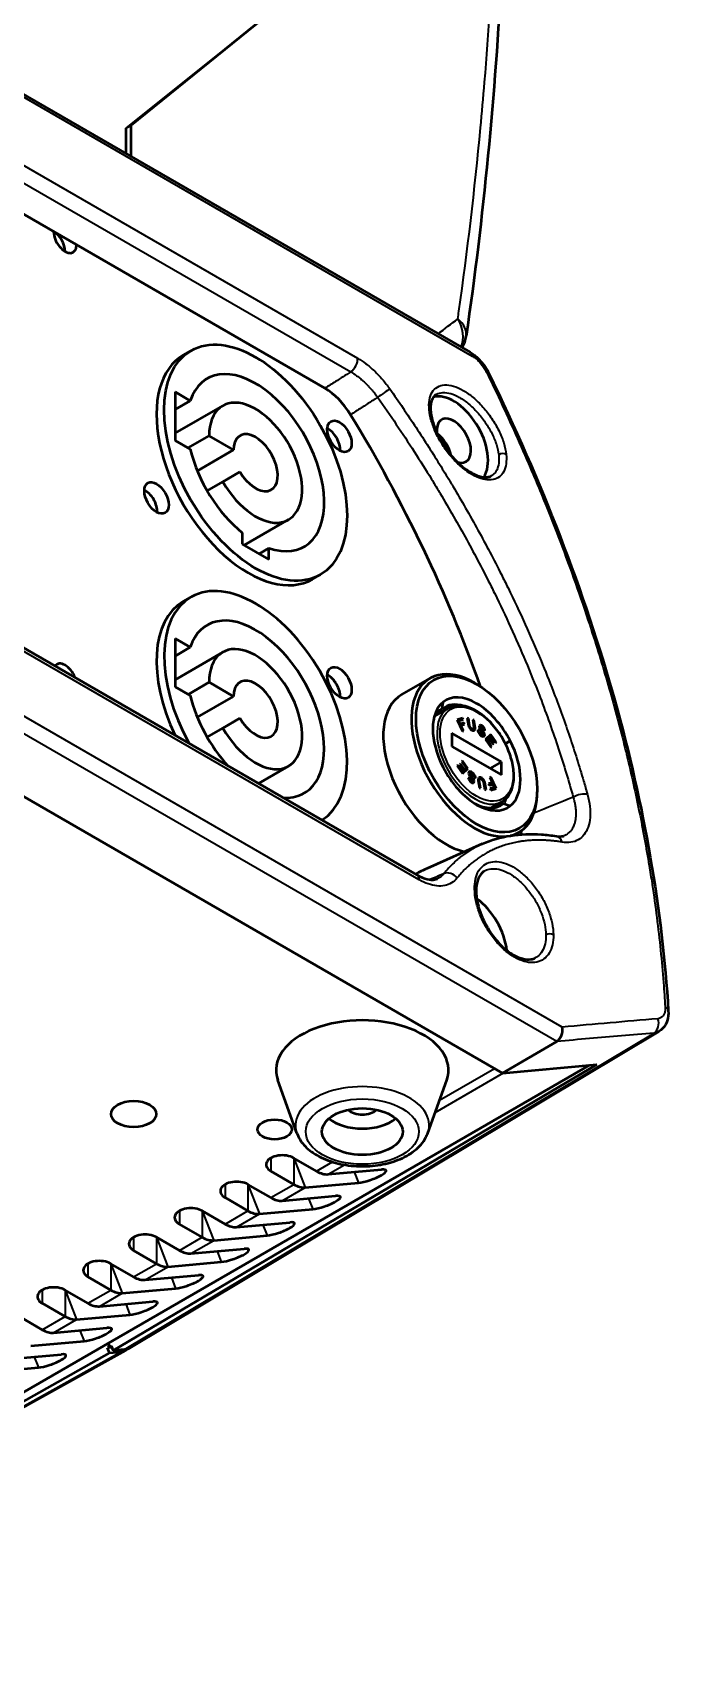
# Model space of a CAD drawing. Header units: millimetres. Extents: x 40 to 2195, y 40 to 1687.
# Drawn here: x 562.2 to 621.2, y 129.2 to 279.9 of the extents above; entities that cross this region are included whole.
import ezdxf

# ---------------------------------------------------------------- set-up
doc = ezdxf.new("R2010")
doc.units = ezdxf.units.MM
doc.header["$LTSCALE"] = 8
doc.layers.add('Visible (ISO)', color=7, linetype='Continuous', lineweight=50)
doc.layers.add('Visible Narrow (ISO)', color=7, linetype='Continuous', lineweight=35)

msp = doc.modelspace()

# ---------------------------------------------------------------- linework, layer by layer
at = {"layer": 'Visible (ISO)'}
for p, q in [((483.584, 319.132), (602.823, 250.29)), ((493.062, 302.535), (589.363, 246.936)), ((570.911, 271.061), (583.639, 281.228)), ((583.639, 281.228), (571.356, 271.318)), ((570.911, 271.061), (571.356, 271.318)), ((570.911, 268.714), (570.911, 271.061)), ((571.356, 271.318), (571.356, 268.457)), ((597.9, 201.79), (495.346, 260.999)), ((476.585, 258.046), (605.841, 183.42)), ((576.225, 250.018), (576.932, 250.427)), ((575.458, 246.595), (575.458, 242.104)), ((576.873, 245.778), (575.458, 246.595)), ((576.873, 245.778), (575.458, 244.962)), ((595.932, 246.088), (595.932, 246.088)), ((599.665, 246.355), (599.665, 246.355)), ((575.458, 242.763), (579.882, 245.317)), ((575.458, 242.104), (576.873, 241.288)), ((576.674, 241.402), (578.619, 242.525)), ((577.525, 239.281), (580.881, 241.218)), ((580.881, 241.218), (578.619, 242.525)), ((578.432, 237.436), (579.882, 238.273)), ((579.882, 238.273), (581.482, 239.197)), ((602.369, 235.912), (602.369, 235.912)), ((581.87, 232.378), (585.982, 234.752)), ((581.695, 233.541), (581.695, 232.479)), ((581.695, 232.479), (584.17, 231.05)), ((584.17, 232.112), (583.25, 231.581)), ((584.17, 231.05), (584.17, 232.112)), ((588.225, 229.234), (588.932, 229.642)), ((576.225, 227.157), (576.932, 227.565)), ((575.458, 223.733), (575.458, 219.242)), ((576.873, 222.916), (575.458, 223.733)), ((576.873, 222.916), (575.458, 222.1)), ((575.458, 219.901), (579.882, 222.455)), ((575.458, 219.242), (576.873, 218.426)), ((576.674, 218.54), (578.619, 219.663)), ((580.881, 218.356), (578.619, 219.663)), ((596.485, 218.52), (599.101, 220.031)), ((603.438, 219.499), (603.226, 219.622)), ((577.525, 216.419), (580.881, 218.356)), ((599.518, 216.519), (600.797, 217.257)), ((599.628, 216.848), (600.241, 217.201)), ((600.241, 217.201), (600.324, 217.824)), ((579.882, 215.412), (581.482, 216.335)), ((602.113, 216.347), (601.621, 216.193)), ((601.621, 216.193), (602.126, 215.145)), ((601.759, 216.143), (601.66, 216.112)), ((601.768, 216.085), (601.694, 216.043)), ((602.113, 216.347), (601.759, 216.143)), ((601.784, 216.091), (601.759, 216.143)), ((601.768, 216.085), (602.177, 216.213)), ((601.907, 215.795), (601.768, 216.085)), ((601.907, 215.795), (601.833, 215.753)), ((601.909, 215.702), (601.865, 215.688)), ((601.972, 215.661), (601.898, 215.619)), ((602.262, 215.906), (601.907, 215.795)), ((602.262, 215.906), (601.909, 215.702)), ((601.938, 215.642), (601.909, 215.702)), ((601.972, 215.661), (602.327, 215.772)), ((602.208, 215.171), (601.972, 215.661)), ((602.177, 216.213), (602.113, 216.347)), ((602.327, 215.772), (602.262, 215.906)), ((602.568, 216.331), (602.688, 215.647)), ((602.669, 216.299), (602.568, 216.331)), ((602.669, 216.299), (602.582, 216.249)), ((602.789, 215.615), (602.669, 216.299)), ((602.688, 215.647), (602.724, 215.532)), ((602.789, 215.615), (602.712, 215.571)), ((602.821, 215.522), (602.789, 215.615)), ((603.072, 216.172), (603.192, 215.488)), ((603.173, 216.14), (603.072, 216.172)), ((603.173, 216.14), (603.086, 216.09)), ((603.293, 215.456), (603.173, 216.14)), ((603.689, 215.615), (603.674, 215.544)), ((603.878, 215.665), (603.675, 215.548)), ((603.721, 215.671), (603.689, 215.615)), ((603.803, 215.686), (603.693, 215.623)), ((603.803, 215.686), (603.721, 215.671)), ((603.878, 215.665), (603.803, 215.686)), ((603.949, 215.627), (603.819, 215.552)), ((603.949, 215.627), (603.878, 215.665)), ((604.034, 215.557), (603.949, 215.627)), ((578.432, 214.574), (579.882, 215.412)), ((601.14, 214.948), (601.14, 213.723)), ((605.736, 212.294), (601.14, 214.948)), ((602.126, 215.145), (602.208, 215.171)), ((602.724, 215.532), (602.773, 215.433)), ((602.821, 215.522), (602.75, 215.48)), ((602.773, 215.433), (602.856, 215.323)), ((602.867, 215.445), (602.795, 215.404)), ((602.867, 215.445), (602.821, 215.522)), ((602.925, 215.385), (602.845, 215.339)), ((602.856, 215.323), (602.931, 215.258)), ((602.925, 215.385), (602.867, 215.445)), ((602.996, 215.342), (602.899, 215.286)), ((602.996, 215.342), (602.925, 215.385)), ((602.931, 215.258), (603.019, 215.209)), ((603.063, 215.32), (602.943, 215.251)), ((603.127, 215.321), (602.975, 215.234)), ((603.063, 215.32), (602.996, 215.342)), ((603.019, 215.209), (603.086, 215.188)), ((603.296, 215.351), (603.039, 215.203)), ((603.127, 215.321), (603.063, 215.32)), ((603.086, 215.188), (603.167, 215.183)), ((603.278, 215.273), (603.126, 215.186)), ((603.169, 215.349), (603.127, 215.321)), ((603.167, 215.183), (603.226, 215.206)), ((603.191, 215.405), (603.169, 215.349)), ((603.293, 215.456), (603.187, 215.395)), ((603.192, 215.488), (603.191, 215.405)), ((603.226, 215.206), (603.278, 215.273)), ((603.278, 215.273), (603.296, 215.351)), ((603.296, 215.351), (603.293, 215.456)), ((603.551, 215.25), (603.553, 215.166)), ((603.652, 215.166), (603.551, 215.25)), ((603.553, 215.166), (603.585, 215.035)), ((603.652, 215.166), (603.565, 215.116)), ((603.658, 215.099), (603.58, 215.054)), ((603.585, 215.035), (603.658, 214.912)), ((603.697, 215.004), (603.627, 214.964)), ((603.658, 215.099), (603.652, 215.166)), ((603.697, 215.004), (603.658, 215.099)), ((603.658, 214.912), (603.738, 214.825)), ((603.674, 215.544), (603.676, 215.459)), ((603.814, 215.552), (603.675, 215.472)), ((603.676, 215.459), (603.728, 215.333)), ((603.786, 215.513), (603.679, 215.451)), ((603.761, 214.931), (603.682, 214.885)), ((603.779, 215.478), (603.689, 215.426)), ((603.761, 214.931), (603.697, 215.004)), ((603.784, 215.411), (603.713, 215.369)), ((603.728, 215.333), (603.787, 215.241)), ((603.738, 214.825), (603.873, 214.713)), ((603.827, 215.333), (603.755, 215.292)), ((603.895, 214.819), (603.761, 214.931)), ((603.779, 215.478), (603.786, 215.513)), ((603.784, 215.411), (603.779, 215.478)), ((603.827, 215.333), (603.784, 215.411)), ((603.786, 215.513), (603.814, 215.552)), ((603.787, 215.241), (603.851, 215.168)), ((603.874, 215.274), (603.798, 215.23)), ((603.895, 214.819), (603.807, 214.768)), ((603.814, 215.552), (603.872, 215.545)), ((603.874, 215.274), (603.827, 215.333)), ((603.851, 215.168), (603.952, 215.084)), ((603.966, 214.78), (603.863, 214.721)), ((603.872, 215.545), (603.927, 215.521)), ((603.873, 214.713), (603.961, 214.66)), ((603.975, 215.19), (603.874, 215.274)), ((603.975, 215.19), (603.886, 215.139)), ((603.966, 214.78), (603.895, 214.819)), ((604.024, 214.774), (603.895, 214.699)), ((604.069, 214.799), (603.896, 214.699)), ((603.927, 215.521), (604.028, 215.437)), ((604.034, 215.557), (603.945, 215.506)), ((603.952, 215.084), (604.016, 215.01)), ((603.961, 214.66), (604.035, 214.64)), ((604.186, 214.786), (603.966, 214.659)), ((604.024, 214.774), (603.966, 214.78)), ((604.055, 215.102), (603.975, 215.19)), ((604.055, 215.102), (603.976, 215.056)), ((604.016, 215.01), (604.059, 214.933)), ((604.069, 214.799), (604.024, 214.774)), ((604.028, 215.437), (604.074, 215.377)), ((604.114, 215.469), (604.034, 215.557)), ((604.035, 214.64), (604.118, 214.655)), ((604.114, 215.469), (604.037, 215.425)), ((604.115, 215.011), (604.039, 214.967)), ((604.115, 215.011), (604.055, 215.102)), ((604.059, 214.933), (604.081, 214.852)), ((604.081, 214.852), (604.069, 214.799)), ((604.074, 215.377), (604.101, 215.314)), ((604.167, 214.884), (604.077, 214.832)), ((604.167, 214.697), (604.082, 214.648)), ((604.17, 215.36), (604.098, 215.319)), ((604.101, 215.314), (604.11, 215.265)), ((604.11, 215.265), (604.211, 215.181)), ((604.17, 215.36), (604.114, 215.469)), ((604.167, 214.884), (604.115, 215.011)), ((604.118, 214.655), (604.167, 214.697)), ((604.205, 215.248), (604.161, 215.222)), ((604.186, 214.786), (604.167, 214.884)), ((604.167, 214.697), (604.186, 214.786)), ((604.205, 215.248), (604.17, 215.36)), ((604.211, 215.181), (604.205, 215.248)), ((604.762, 214.819), (604.257, 214.353)), ((604.257, 214.353), (604.749, 213.632)), ((604.64, 214.51), (604.288, 214.307)), ((604.288, 214.308), (604.426, 214.435)), ((604.575, 214.451), (604.299, 214.291)), ((604.404, 214.292), (604.328, 214.249)), ((604.404, 214.292), (604.575, 214.451)), ((604.814, 213.692), (604.404, 214.292)), ((604.779, 214.639), (604.426, 214.435)), ((604.501, 214.479), (604.459, 214.54)), ((604.575, 214.451), (604.931, 213.93)), ((604.64, 214.51), (604.779, 214.639)), ((604.995, 213.99), (604.64, 214.51)), ((605.254, 214.098), (604.762, 214.819)), ((604.779, 214.639), (605.189, 214.039)), ((605.254, 214.098), (605.178, 214.055)), ((605.189, 214.039), (605.254, 214.098)), ((606.093, 214), (606.553, 214.228)), ((606.108, 213.971), (606.553, 214.228)), ((601.14, 213.723), (605.736, 211.069)), ((604.814, 213.692), (604.738, 213.648)), ((604.749, 213.632), (604.814, 213.692)), ((604.995, 213.99), (604.92, 213.946)), ((604.931, 213.93), (604.995, 213.99)), ((583.194, 210.28), (585.982, 211.89)), ((601.687, 211.978), (601.623, 211.919)), ((601.623, 211.919), (602.115, 211.198)), ((602.097, 211.377), (601.687, 211.978)), ((601.946, 212.086), (601.881, 212.027)), ((601.881, 212.027), (602.237, 211.506)), ((602.301, 211.566), (601.946, 212.086)), ((602.097, 211.377), (602.022, 211.334)), ((602.127, 212.385), (602.063, 212.325)), ((602.063, 212.325), (602.473, 211.724)), ((602.063, 211.273), (602.265, 211.46)), ((602.237, 211.506), (602.097, 211.377)), ((602.115, 211.198), (602.619, 211.664)), ((602.619, 211.664), (602.127, 212.385)), ((602.301, 211.566), (602.226, 211.522)), ((602.265, 211.46), (602.235, 211.505)), ((602.619, 211.664), (602.265, 211.46)), ((602.473, 211.724), (602.301, 211.566)), ((602.71, 211.32), (602.691, 211.231)), ((602.691, 211.231), (602.709, 211.133)), ((602.916, 211.356), (602.692, 211.227)), ((602.807, 211.218), (602.704, 211.159)), ((602.841, 211.377), (602.705, 211.298)), ((602.709, 211.133), (602.762, 211.006)), ((602.758, 211.362), (602.71, 211.32)), ((602.796, 211.165), (602.715, 211.118)), ((602.818, 211.084), (602.746, 211.043)), ((602.841, 211.377), (602.758, 211.362)), ((602.796, 211.165), (602.807, 211.218)), ((602.818, 211.084), (602.796, 211.165)), ((602.807, 211.218), (602.852, 211.243)), ((602.861, 211.007), (602.818, 211.084)), ((602.916, 211.356), (602.841, 211.377)), ((602.852, 211.243), (602.91, 211.236)), ((603.004, 211.304), (602.89, 211.238)), ((602.91, 211.236), (602.981, 211.198)), ((603.004, 211.304), (602.916, 211.356)), ((602.981, 211.198), (603.116, 211.086)), ((603.138, 211.192), (603.004, 211.304)), ((603.138, 211.192), (603.05, 211.141)), ((603.116, 211.086), (603.179, 211.012)), ((603.219, 211.104), (603.138, 211.192)), ((603.219, 211.104), (603.139, 211.058)), ((603.292, 210.981), (603.219, 211.104)), ((605.736, 212.294), (604.676, 211.682)), ((605.736, 211.069), (605.736, 212.294)), ((602.767, 210.752), (602.666, 210.836)), ((602.666, 210.836), (602.671, 210.769)), ((602.671, 210.769), (602.706, 210.656)), ((602.767, 210.752), (602.69, 210.708)), ((602.776, 210.703), (602.705, 210.662)), ((602.706, 210.656), (602.762, 210.547)), ((602.802, 210.639), (602.735, 210.601)), ((602.762, 211.006), (602.821, 210.915)), ((602.762, 210.547), (602.843, 210.46)), ((602.776, 210.703), (602.767, 210.752)), ((602.849, 210.58), (602.773, 210.536)), ((602.802, 210.639), (602.776, 210.703)), ((602.861, 211.007), (602.788, 210.965)), ((602.849, 210.58), (602.802, 210.639)), ((602.821, 210.915), (602.902, 210.827)), ((602.843, 210.46), (602.927, 210.39)), ((602.924, 210.933), (602.846, 210.888)), ((602.95, 210.496), (602.849, 210.58)), ((602.924, 210.933), (602.861, 211.007)), ((602.95, 210.496), (602.861, 210.444)), ((603.004, 210.471), (602.901, 210.412)), ((602.902, 210.827), (603.003, 210.743)), ((603.025, 210.849), (602.924, 210.933)), ((602.927, 210.39), (602.998, 210.351)), ((603.062, 210.465), (602.93, 210.388)), ((603.025, 210.849), (602.937, 210.798)), ((603.004, 210.471), (602.95, 210.496)), ((603.203, 210.473), (602.995, 210.353)), ((602.998, 210.351), (603.073, 210.331)), ((603.003, 210.743), (603.049, 210.683)), ((603.062, 210.465), (603.004, 210.471)), ((603.089, 210.775), (603.012, 210.731)), ((603.089, 210.775), (603.025, 210.849)), ((603.049, 210.683), (603.092, 210.606)), ((603.09, 210.504), (603.062, 210.465)), ((603.187, 210.402), (603.067, 210.332)), ((603.149, 210.684), (603.073, 210.64)), ((603.073, 210.331), (603.155, 210.345)), ((603.201, 210.557), (603.078, 210.486)), ((603.149, 210.684), (603.089, 210.775)), ((603.098, 210.539), (603.09, 210.504)), ((603.092, 210.606), (603.098, 210.539)), ((603.201, 210.557), (603.149, 210.684)), ((603.155, 210.345), (603.187, 210.402)), ((603.179, 211.012), (603.218, 210.917)), ((603.187, 210.402), (603.203, 210.473)), ((603.203, 210.473), (603.201, 210.557)), ((603.292, 210.981), (603.211, 210.935)), ((603.218, 210.917), (603.224, 210.85)), ((603.224, 210.85), (603.325, 210.766)), ((603.323, 210.851), (603.264, 210.817)), ((603.323, 210.851), (603.292, 210.981)), ((603.325, 210.766), (603.323, 210.851)), ((603.599, 210.743), (603.58, 210.666)), ((603.58, 210.666), (603.583, 210.561)), ((603.857, 210.808), (603.581, 210.648)), ((603.75, 210.696), (603.582, 210.599)), ((603.707, 210.667), (603.582, 210.595)), ((603.583, 210.561), (603.703, 209.877)), ((603.685, 210.612), (603.584, 210.554)), ((603.79, 210.829), (603.592, 210.714)), ((603.684, 210.529), (603.597, 210.479)), ((603.65, 210.81), (603.599, 210.743)), ((603.71, 210.833), (603.634, 210.79)), ((603.71, 210.833), (603.65, 210.81)), ((603.684, 210.529), (603.685, 210.612)), ((603.804, 209.845), (603.684, 210.529)), ((603.685, 210.612), (603.707, 210.667)), ((603.703, 209.877), (603.804, 209.845)), ((603.707, 210.667), (603.75, 210.696)), ((603.79, 210.829), (603.71, 210.833)), ((603.75, 210.696), (603.813, 210.696)), ((603.857, 210.808), (603.79, 210.829)), ((603.813, 210.696), (603.88, 210.675)), ((603.945, 210.759), (603.829, 210.692)), ((603.945, 210.759), (603.857, 210.808)), ((603.88, 210.675), (603.952, 210.632)), ((604.02, 210.694), (603.933, 210.643)), ((604.02, 210.694), (603.945, 210.759)), ((603.952, 210.632), (604.01, 210.572)), ((604.01, 210.572), (604.055, 210.495)), ((604.103, 210.584), (604.02, 210.694)), ((604.103, 210.584), (604.028, 210.541)), ((604.055, 210.495), (604.087, 210.401)), ((604.152, 210.485), (604.074, 210.44)), ((604.087, 210.401), (604.208, 209.717)), ((604.188, 210.369), (604.102, 210.32)), ((604.152, 210.485), (604.103, 210.584)), ((604.188, 210.369), (604.152, 210.485)), ((604.309, 209.685), (604.188, 210.369)), ((604.208, 209.717), (604.309, 209.685)), ((604.905, 210.355), (604.55, 210.244)), ((604.55, 210.244), (604.614, 210.111)), ((604.905, 210.355), (604.585, 210.171)), ((604.614, 210.111), (604.969, 210.221)), ((604.658, 210.124), (604.625, 210.194)), ((604.75, 210.871), (604.668, 210.846)), ((604.668, 210.846), (604.905, 210.355)), ((604.75, 210.871), (604.677, 210.829)), ((605.109, 209.931), (604.699, 209.803)), ((604.699, 209.803), (604.764, 209.67)), ((604.755, 209.727), (604.738, 209.722)), ((605.255, 209.823), (604.75, 210.871)), ((605.109, 209.931), (604.755, 209.727)), ((604.764, 209.67), (605.255, 209.823)), ((604.862, 209.701), (604.829, 209.77)), ((604.969, 210.221), (605.109, 209.931)), ((609.06, 209.763), (609.06, 209.518)), ((604.784, 208.012), (605.797, 208.597)), ((605.471, 208.143), (605.928, 208.407)), ((605.928, 208.407), (606.553, 208.192)), ((606.91, 205.486), (607.351, 205.741)), ((611.216, 205.149), (611.216, 205.149)), ((603.964, 204.673), (598.844, 202.407)), ((604.115, 202.132), (604.115, 202.132)), ((610.527, 196.731), (610.528, 196.731)), ((620.348, 187.274), (571.229, 157.907)), ((607.296, 188.405), (607.296, 188.405)), ((610.863, 186.346), (605.841, 183.42)), ((610.099, 186.787), (610.099, 186.787)), ((613.903, 184.14), (523.718, 132.071)), ((569.719, 157.669), (614.6, 184.202)), ((605.841, 183.42), (614.6, 184.202)), ((586.752, 177.849), (584.997, 182.763)), ((598.911, 177.849), (600.667, 182.763)), ((588.589, 174.306), (586.468, 175.531)), ((586.468, 173.082), (584.346, 174.306)), ((589.65, 174.022), (594.599, 174.464)), ((582.225, 170.632), (580.104, 171.857)), ((584.346, 171.857), (582.225, 173.082)), ((585.407, 171.573), (590.357, 172.015)), ((587.528, 172.797), (592.478, 173.24)), ((580.104, 169.407), (577.982, 170.632)), ((583.286, 170.348), (588.235, 170.79)), ((577.982, 168.183), (575.861, 169.407)), ((581.164, 169.123), (586.114, 169.565)), ((575.861, 166.958), (573.74, 168.183)), ((579.043, 167.898), (583.993, 168.341)), ((573.74, 165.733), (571.618, 166.958)), ((574.8, 165.449), (579.75, 165.891)), ((576.922, 166.674), (581.871, 167.116)), ((569.497, 163.284), (567.376, 164.508)), ((571.618, 164.508), (569.497, 165.733)), ((572.679, 164.224), (577.629, 164.666)), ((567.376, 162.059), (565.254, 163.284)), ((570.558, 163), (575.507, 163.442)), ((565.254, 160.834), (563.133, 162.059)), ((568.436, 161.775), (573.386, 162.217)), ((563.133, 159.609), (561.012, 160.834)), ((566.315, 160.55), (571.265, 160.992)), ((562.072, 158.101), (567.022, 158.543)), ((564.194, 159.325), (569.144, 159.767)), ((569.237, 158.352), (569.364, 158.025)), ((569.364, 158.025), (569.237, 158.352)), ((570.849, 157.688), (519.983, 129.328)), ((569.365, 157.465), (524.09, 131.946)), ((559.951, 156.876), (564.901, 157.318)), ((569.364, 158.025), (569.189, 157.919)), ((569.607, 157.956), (569.189, 157.919)), ((569.365, 157.465), (569.189, 157.919)), ((569.364, 158.025), (569.543, 158.123)), ((569.364, 158.025), (569.573, 158.043)), ((569.573, 158.043), (569.364, 158.025)), ((569.365, 157.465), (570.423, 157.56)), ((569.543, 158.123), (569.719, 157.669)), ((570.777, 157.764), (569.719, 157.669)), ((557.83, 155.651), (562.78, 156.093))]:
    msp.add_line(p, q, dxfattribs=at)
msp.add_arc((599.498, 252.202), 3, 330.11784, 351.80679, dxfattribs=at)
for centre, major_axis, ratio, start_param, end_param in [((565.254, 260.855), (0.75, -1.299), 0.5773503, 3.9269908, 7.0685835), ((564.194, 260.243), (-0.75, 1.299), 0.5773503, 3.9269908, 5.4977871), ((564.194, 260.243), (0.75, -1.299), 0.5773503, 0.7853982, 2.3561945), ((602.323, 249.424), (0.5, 0.866), 0.5773498, 6.2831208, 6.2832306), ((582.225, 239.626), (-6, 10.392), 0.5773503, 0, 3.1415927), ((582.932, 240.034), (4.5, -7.794), 0.5773503, 5.6934782, 9.8996543), ((603.648, 247.93), (0.899, 0.439), 0.2850722, 6.2831836, 6.2832501), ((582.932, 240.034), (3.05, -5.283), 0.5773503, 4.712389, 10.2101761), ((589.353, 242.844), (2.49, -4.34), 0.5790637, 1.6179432, 2.3579648), ((601.317, 242.076), (-2.25, 3.897), 0.5773503, 3.4265313, 6.1343141), ((553.478, 218.478), (40, -69.282), 0.5773503, 1.2600557, 1.6132015), ((601.317, 242.076), (-1.125, 1.949), 0.5773503, 2.5739419, 7.1567931), ((582.932, 240.034), (1.45, -2.511), 0.5773503, 4.712389, 10.2101761), ((589.65, 241.871), (-0.8, 1.386), 0.5773503, 3.866295, 5.558483), ((599.549, 241.055), (-1.125, 1.949), 0.5773503, 4.2254954, 5.3587934), ((582.932, 240.034), (4.5, -7.794), 0.5773503, 4.2375127, 5.3020961), ((599.549, 241.055), (-1, 1.732), 0.5773503, 0.2868627, 0.2869547), ((601.317, 242.076), (-2.25, 3.897), 0.5773503, 1.1439962, 1.1440763), ((599.549, 241.055), (-1, 1.732), 0.5773503, 4.3708258, 5.2156724), ((572.679, 236.156), (-0.8, 1.386), 0.5773503, 3.866295, 5.558483), ((599.549, 241.055), (3.5, -6.062), 0.5773503, 6.2490037, 6.2490169), ((582.932, 217.172), (6, -10.392), 0.5773503, 0.0266631, 4.6857259), ((582.225, 216.764), (-6, 10.392), 0.5773503, 0, 1.4347505), ((582.932, 217.172), (4.5, -7.794), 0.5773503, 5.9072402, 9.8996543), ((582.932, 217.172), (3.05, -5.283), 0.5773503, 4.712389, 10.2101761), ((565.254, 220.03), (-0.75, 1.299), 0.5773503, 4.4459399, 6.5496344), ((589.65, 219.01), (-0.8, 1.386), 0.5773503, 3.866295, 5.558483), ((603.226, 212.886), (-4.125, 7.145), 0.5773503, 5.4977871, 9.1797987), ((582.932, 217.172), (1.45, -2.511), 0.5773503, 4.712389, 10.2101761), ((582.932, 217.172), (4.5, -7.794), 0.5773503, 4.2375127, 5.0883341), ((600.61, 211.375), (-4.125, 7.145), 0.5773503, 0, 2.6544004), ((603.438, 213.008), (-2.875, 4.98), 0.5773503, 0.0872665, 1.4835299), ((603.085, 212.804), (-2.625, 4.547), 0.5773503, 5.7245875, 6.3704518), ((603.438, 213.008), (-2.875, 4.98), 0.5773503, 4.6251225, 6.3704518), ((603.438, 213.008), (2.875, -4.98), 0.5773503, 0.0872665, 1.4835299), ((603.438, 213.008), (2.875, -4.98), 0.5773503, 4.6251225, 6.3704518), ((603.085, 212.804), (2.625, -4.547), 0.5773503, 5.5443396, 6.3704518), ((602.228, 212.309), (2.625, -4.547), 0.5773503, 0.163974, 0.3098446), ((602.228, 212.309), (-2.875, 4.98), 0.5773503, 3.5452812, 3.6789622), ((603.226, 212.886), (4.125, -7.145), 0.5773503, 6.1126128, 7.0685835), ((604.029, 207.755), (2.533, -4.348), 0.5741003, 0.7473087, 0.8288786), ((600.609, 211.376), (4.126, -7.146), 0.5773503, 5.8385732, 5.8385756), ((604.029, 207.755), (2.533, -4.348), 0.5741003, 0.5748426, 0.5748575), ((584.7, 199.822), (-1.75, 3.031), 0.5773503, 0.17884, 0.1788431), ((612.887, 175.94), (-15, 25.981), 0.5773503, 6.221282, 6.2903172), ((603.085, 196.148), (2.25, -3.897), 0.5773503, 2.2832824, 2.2833059), ((603.085, 196.148), (2.25, -3.897), 0.5773503, 0.9155044, 2.2409328), ((601.31, 195.125), (-3.494, 6.051), 0.5773503, 1.3944882, 1.3944898), ((592.832, 183.696), (-8, 0), 0.5773503, 2.9381619, 6.486616), ((610.664, 187.266), (0.221, 1), 0.6981847, 3.7230341, 5.2822975), ((592.832, 180.43), (1.5, 0), 0.5773503, 3.6492552, 5.7755228), ((592.832, 180.43), (3.75, 0), 0.5773503, 3.7428569, 5.6819211), ((585.407, 174.919), (-1.5, 0), 0.5773503, 3.9269908, 7.0685835), ((581.164, 172.469), (-1.5, 0), 0.5773503, 3.9269908, 7.0685835), ((588.589, 176.756), (1.5, -2.598), 0.5773503, 5.4977871, 6.0213859), ((584.346, 174.306), (1.5, -2.598), 0.5773503, 5.4977871, 6.0213859), ((586.468, 175.531), (1.5, -2.598), 0.5773503, 5.4977871, 6.0213859), ((576.922, 170.02), (-1.5, 0), 0.5773503, 3.9269908, 7.0685835), ((582.225, 173.082), (1.5, -2.598), 0.5773503, 5.4977871, 6.0213859), ((580.104, 171.857), (1.5, -2.598), 0.5773503, 5.4977871, 6.0213859), ((572.679, 167.57), (-1.5, 0), 0.5773503, 3.9269908, 7.0685835), ((577.982, 170.632), (1.5, -2.598), 0.5773503, 5.4977871, 6.0213859), ((568.436, 165.121), (-1.5, 0), 0.5773503, 3.9269908, 7.0685835), ((575.861, 169.407), (1.5, -2.598), 0.5773503, 5.4977871, 6.0213859), ((571.618, 166.958), (1.5, -2.598), 0.5773503, 5.4977871, 6.0213859), ((573.74, 168.183), (1.5, -2.598), 0.5773503, 5.4977871, 6.0213859), ((564.194, 162.671), (-1.5, 0), 0.5773503, 3.9269908, 7.0685835), ((569.497, 165.733), (1.5, -2.598), 0.5773503, 5.4977871, 6.0213859), ((567.376, 164.508), (1.5, -2.598), 0.5773503, 5.4977871, 6.0213859), ((565.254, 163.284), (1.5, -2.598), 0.5773503, 5.4977871, 6.0213859), ((563.133, 162.059), (1.5, -2.598), 0.5773503, 5.4977871, 6.0213859), ((569.362, 160.293), (-1.5, 2.598), 0.5773501, 2.8797071, 3.2596333), ((569.716, 160.498), (-1.5, 2.598), 0.5773504, 2.8797062, 3.1503248)]:
    msp.add_ellipse(centre, major_axis=major_axis, ratio=ratio, start_param=start_param, end_param=end_param, dxfattribs=at)
for centre, major_axis in [((582.932, 240.034), (-6, 10.392)), ((590.71, 242.484), (0.8, -1.386)), ((573.74, 236.768), (0.8, -1.386)), ((590.71, 219.622), (0.8, -1.386)), ((603.438, 213.008), (3.975, -6.885)), ((571.618, 179.614), (-2.1, 0)), ((592.832, 177.981), (-3.75, 0)), ((584.7, 178.185), (-1.6, 0))]:
    msp.add_ellipse(centre, major_axis=major_axis, ratio=0.5773503, dxfattribs=at)
for points, knots in [([(599.763, 387.753), (602.58, 369.908), (604.503, 352.35), (606.507, 318.292), (606.596, 301.716), (605.16, 274.108), (604.058, 262.739), (602.467, 251.772)], [0, 0, 0, 0, 6.0384195, 6.0384195, 12.0690506, 12.0690506, 16.498673, 16.498673, 16.498673, 16.498673]), ([(602.828, 250.287), (603.101, 250.128), (603.368, 249.918), (603.839, 249.449), (604.052, 249.188), (604.35, 248.738), (604.456, 248.554), (604.546, 248.369)], [0.00062987, 0.00062987, 0.00062987, 0.00062987, 0.10601465, 0.10601465, 0.20458924, 0.20458924, 0.26817616, 0.26817616, 0.26817616, 0.26817616]), ([(604.546, 248.369), (609.448, 238.335), (613.424, 228.08), (618.974, 208.242), (620.662, 198.521), (621.22, 189.181)], [0, 0, 0, 0, 3.4936958, 3.4936958, 6.861121, 6.861121, 6.861121, 6.861121]), ([(599.665, 246.355), (599.56, 246.288), (599.47, 246.198), (599.324, 245.962), (599.266, 245.821), (599.167, 245.4), (599.15, 245.082), (599.185, 244.727)], [0, 0, 0, 0, 0.10996957, 0.10996957, 0.20888392, 0.20888392, 0.35529864, 0.35529864, 0.35529864, 0.35529864]), ([(599.185, 244.727), (599.219, 244.377), (599.306, 243.983), (599.571, 243.175), (599.753, 242.752), (600.197, 241.917), (600.466, 241.496), (601.054, 240.715), (601.382, 240.347), (602.049, 239.715), (602.398, 239.441), (603.061, 239.025), (603.385, 238.875), (603.955, 238.704), (604.207, 238.679), (604.551, 238.716), (604.67, 238.753), (604.773, 238.806)], [0, 0, 0, 0, 0.1444964, 0.1444964, 0.2879789, 0.2879789, 0.4346666, 0.4346666, 0.5818314, 0.5818314, 0.7276569, 0.7276569, 0.8705185, 0.8705185, 1.0092866, 1.0092866, 1.1061112, 1.1061112, 1.1061112, 1.1061112]), ([(605.797, 208.597), (606.064, 208.751), (606.29, 208.974), (606.645, 209.54), (606.769, 209.886), (606.903, 210.674), (606.909, 211.12), (606.796, 212.058), (606.678, 212.549), (606.333, 213.527), (606.105, 214.013), (605.565, 214.932), (605.252, 215.364), (604.57, 216.135), (604.201, 216.472), (603.441, 217.017), (603.05, 217.225), (602.284, 217.482), (601.909, 217.533), (601.284, 217.47), (601.026, 217.389), (600.797, 217.257)], [2.3561945, 2.3561945, 2.3561945, 2.3561945, 2.6529645, 2.6529645, 2.9639108, 2.9639108, 3.2889905, 3.2889905, 3.6156582, 3.6156582, 3.9411975, 3.9411975, 4.2662691, 4.2662691, 4.5918927, 4.5918927, 4.9186269, 4.9186269, 5.2430999, 5.2430999, 5.4977871, 5.4977871, 5.4977871, 5.4977871]), ([(603.964, 204.673), (605.605, 205.399), (607.484, 205.692), (609.905, 205.519), (610.366, 205.463), (610.832, 205.386)], [0.0000121, 0.0000121, 0.0000121, 0.0000121, 0.8906535, 0.8906535, 1.096587, 1.096587, 1.096587, 1.096587]), ([(610.832, 205.386), (611.1, 205.342), (611.314, 205.358), (611.506, 205.415), (611.534, 205.425), (611.561, 205.437)], [0, 0, 0, 0, 0.1567075, 0.1567075, 0.18605791, 0.18605791, 0.18605791, 0.18605791]), ([(604.115, 202.132), (603.871, 201.977), (603.669, 201.717), (603.44, 201.047), (603.385, 200.677), (603.392, 200.269)], [0, 0, 0, 0, 0.20244847, 0.20244847, 0.360382, 0.360382, 0.360382, 0.360382]), ([(597.9, 201.79), (598.24, 201.594), (598.57, 201.462), (599.125, 201.336), (599.357, 201.333), (599.622, 201.381), (599.697, 201.404), (599.765, 201.433)], [0, 0, 0, 0, 0.15504845, 0.15504845, 0.30418151, 0.30418151, 0.3729245, 0.3729245, 0.3729245, 0.3729245]), ([(603.392, 200.266), (603.398, 199.883), (603.456, 199.456), (603.673, 198.588), (603.832, 198.137), (604.236, 197.254), (604.487, 196.811), (605.048, 195.997), (605.366, 195.614), (606.024, 194.961), (606.372, 194.681), (607.047, 194.26), (607.381, 194.111), (607.983, 193.95), (608.257, 193.934), (608.632, 193.994), (608.762, 194.037), (608.88, 194.098)], [0, 0, 0, 0, 0.1479845, 0.1479845, 0.2941834, 0.2941834, 0.4430682, 0.4430682, 0.5927201, 0.5927201, 0.7416579, 0.7416579, 0.8884043, 0.8884043, 1.0331059, 1.0331059, 1.1234968, 1.1234968, 1.1234968, 1.1234968]), ([(621.22, 189.181), (621.239, 188.866), (621.207, 188.555), (621.03, 188.003), (620.887, 187.751), (620.592, 187.443), (620.475, 187.35), (620.348, 187.274)], [0, 0, 0, 0, 0.10353702, 0.10353702, 0.1998574, 0.1998574, 0.25079716, 0.25079716, 0.25079716, 0.25079716]), ([(586.752, 177.849), (586.894, 177.453), (587.119, 177.089), (587.736, 176.387), (588.151, 176.062), (589.135, 175.494), (589.716, 175.26), (590.956, 174.923), (591.616, 174.82), (592.947, 174.747), (593.617, 174.777), (594.916, 174.967), (595.543, 175.128), (596.702, 175.577), (597.233, 175.867), (598.123, 176.57), (598.489, 176.981), (598.804, 177.582), (598.862, 177.714), (598.911, 177.849)], [0.9888289, 0.9888289, 0.9888289, 0.9888289, 1.254478, 1.254478, 1.5703141, 1.5703141, 1.9164702, 1.9164702, 2.2621131, 2.2621131, 2.60451, 2.60451, 2.9479277, 2.9479277, 3.295269, 3.295269, 3.6328378, 3.6328378, 3.7235601, 3.7235601, 3.7235601, 3.7235601])]:
    msp.add_open_spline(points, degree=3, knots=knots, dxfattribs=at)
for points in [[(592.478, 173.24), (592.756, 173.265), (593.538, 173.446), (594.714, 173.957), (595.201, 174.406), (594.876, 174.489), (594.599, 174.464)], [(588.235, 170.79), (588.513, 170.815), (589.296, 170.997), (590.472, 171.507), (590.958, 171.957), (590.634, 172.039), (590.357, 172.015)], [(583.993, 168.341), (584.271, 168.366), (585.053, 168.547), (586.229, 169.058), (586.716, 169.507), (586.391, 169.59), (586.114, 169.565)], [(579.75, 165.891), (580.028, 165.916), (580.81, 166.098), (581.986, 166.608), (582.473, 167.058), (582.149, 167.14), (581.871, 167.116)], [(575.507, 163.442), (575.786, 163.467), (576.568, 163.648), (577.744, 164.159), (578.23, 164.608), (577.906, 164.691), (577.629, 164.666)], [(571.265, 160.992), (571.543, 161.017), (572.325, 161.199), (573.501, 161.709), (573.988, 162.159), (573.663, 162.241), (573.386, 162.217)], [(567.022, 158.543), (567.3, 158.568), (568.082, 158.749), (569.258, 159.26), (569.745, 159.709), (569.421, 159.792), (569.144, 159.767)], [(562.78, 156.093), (563.058, 156.118), (563.84, 156.3), (565.016, 156.81), (565.502, 157.26), (565.178, 157.342), (564.901, 157.318)]]:
    msp.add_open_spline(points, degree=3, dxfattribs=at)
at = {"layer": 'Visible Narrow (ISO)'}
for p, q in [((483.785, 318.776), (603.024, 249.933)), ((495.935, 305.424), (592.393, 249.733)), ((495.294, 304.148), (591.752, 248.457)), ((610.863, 186.346), (481.48, 261.045)), ((611.371, 187.676), (482.367, 262.156)), ((598.107, 201.344), (495.549, 260.555)), ((570.777, 157.764), (619.896, 187.131)), ((599.595, 179.764), (605.942, 183.429)), ((599.999, 180.894), (605.107, 183.843)), ((584.346, 175.531), (584.346, 174.306)), ((586.468, 175.531), (586.468, 173.082)), ((586.468, 175.531), (587.528, 172.797)), ((588.589, 174.306), (590.078, 175.166)), ((589.65, 174.022), (591.181, 174.906)), ((592.09, 174.24), (592.478, 173.24)), ((580.104, 173.082), (580.104, 171.857)), ((582.225, 173.082), (583.286, 170.348)), ((582.225, 173.082), (582.225, 170.632)), ((584.346, 171.857), (586.468, 173.082)), ((585.407, 171.573), (587.528, 172.797)), ((575.861, 170.632), (575.861, 169.407)), ((577.982, 170.632), (579.043, 167.898)), ((577.982, 170.632), (577.982, 168.183)), ((580.104, 169.407), (582.225, 170.632)), ((581.164, 169.123), (583.286, 170.348)), ((587.847, 171.791), (588.235, 170.79)), ((583.605, 169.341), (583.993, 168.341)), ((571.618, 168.183), (571.618, 166.958)), ((573.74, 168.183), (574.8, 165.449)), ((573.74, 168.183), (573.74, 165.733)), ((575.861, 166.958), (577.982, 168.183)), ((576.922, 166.674), (579.043, 167.898)), ((579.362, 166.892), (579.75, 165.891)), ((567.376, 165.733), (567.376, 164.508)), ((569.497, 165.733), (570.558, 163)), ((569.497, 165.733), (569.497, 163.284)), ((571.618, 164.508), (573.74, 165.733)), ((572.679, 164.224), (574.8, 165.449)), ((575.119, 164.442), (575.507, 163.442)), ((563.133, 163.284), (563.133, 162.059)), ((565.254, 163.284), (566.315, 160.55)), ((565.254, 163.284), (565.254, 160.834)), ((567.376, 162.059), (569.497, 163.284)), ((568.436, 161.775), (570.558, 163)), ((570.877, 161.993), (571.265, 160.992)), ((563.133, 159.609), (565.254, 160.834)), ((564.194, 159.325), (566.315, 160.55)), ((566.634, 159.543), (567.022, 158.543)), ((519.556, 129.2), (570.423, 157.56)), ((562.391, 157.094), (562.78, 156.093))]:
    msp.add_line(p, q, dxfattribs=at)
for centre, major_axis, ratio, start_param, end_param in [((599.498, 252.203), (2.969, -0.431), 0.6641322, 0.0007049, 0.8402855), ((599.498, 252.202), (1.815, -2.388), 0.8274434, 0.4716696, 1.4413279), ((602.323, 249.424), (0.5, 0.866), 0.5773498, 5.6262297, 6.2831211), ((591.691, 249.235), (-0.5, -0.866), 0.5773504, 0.8726615, 2.4697092), ((603.648, 247.93), (0.899, 0.439), 0.2850722, 0.000064, 0.5485263), ((594.673, 246.388), (-0.818, -0.576), 0.0018586, 3.6767242, 5.2421551), ((598.687, 244.678), (0.498, 0.049), 0.640071, 0.0000163, 0.7256199), ((605.824, 240.557), (-0.497, -0.053), 0.6355978, 3.8625643, 5.3988506), ((603.297, 212.927), (-2.5, 4.33), 0.5773503, 0, 3.1415927), ((10.596, -3233.166), (-3049.69, -3314.894), 0.553242, 4.0010495, 4.0020881), ((613.008, 208.821), (-0.963, -0.268), 0.4058988, 3.7841054, 5.2825737), ((610.668, 204.4), (0.164, 0.986), 0.7477348, 5.2929903, 6.2831996), ((600.914, 201.089), (-0.776, 0.631), 0.8072065, 4.4272398, 5.9006823), ((597.4, 200.924), (0.5, 0.866), 0.5773503, 5.5119009, 6.2831853), ((408.457, 112.942), (-357.308, -157.446), 0.0122492, 4.1399492, 4.144194), ((602.892, 200.259), (0.5, 0.008), 0.5882997, 6.2831612, 7.0596897), ((610.205, 196.036), (-0.5, -0.008), 0.5875542, 3.917048, 5.453129), ((-1062.342, -801.183), (-2208.243, -876.285), 0.2157803, 3.7649198, 3.7710485), ((619.536, 188.039), (0.085, -0.996), 0.7926543, 0.3627768, 1.9368805), ((620.222, 189.121), (0.998, 0.06), 0.5555915, 6.2831538, 7.0342861), ((592.832, 178.573), (-6.207, 0), 0.5773503, 2.9381619, 6.486616)]:
    msp.add_ellipse(centre, major_axis=major_axis, ratio=ratio, start_param=start_param, end_param=end_param, dxfattribs=at)
for centre, major_axis in [((603.438, 213.008), (-2.4, 4.157)), ((592.832, 177.981), (5.246, 0))]:
    msp.add_ellipse(centre, major_axis=major_axis, ratio=0.5773503, dxfattribs=at)
for points, knots in [([(601.692, 253.384), (601.726, 253.62), (601.76, 253.856), (601.794, 254.093), (602.59, 259.663), (603.258, 265.327), (603.8, 271.088), (603.932, 272.497), (604.057, 273.912), (604.174, 275.333), (604.557, 279.967), (604.858, 284.662), (605.078, 289.412), (605.201, 292.07), (605.299, 294.746), (605.371, 297.439), (605.467, 301.031), (605.518, 304.654), (605.524, 308.304), (605.529, 312.278), (605.481, 316.286), (605.38, 320.324), (605.318, 322.775), (605.236, 325.238), (605.135, 327.712), (604.916, 333.057), (604.604, 338.453), (604.2, 343.896), (604.109, 345.122), (604.014, 346.35), (603.914, 347.58), (603.368, 354.274), (602.684, 361.036), (601.864, 367.852), (601.856, 367.92), (601.848, 367.989), (601.839, 368.058), (601.025, 374.806), (600.076, 381.608), (598.994, 388.467)], [0.00000148, 0.00000148, 0.00000148, 0.00000148, 0.00582286, 0.00582286, 0.00582286, 0.14285714, 0.14285714, 0.14285714, 0.17637196, 0.17637196, 0.17637196, 0.28571429, 0.28571429, 0.28571429, 0.3469143, 0.3469143, 0.3469143, 0.42857143, 0.42857143, 0.42857143, 0.51747078, 0.51747078, 0.51747078, 0.57142857, 0.57142857, 0.57142857, 0.6880265, 0.6880265, 0.6880265, 0.71428571, 0.71428571, 0.71428571, 0.85714286, 0.85714286, 0.85714286, 0.85857995, 0.85857995, 0.85857995, 0.99999884, 0.99999884, 0.99999884, 0.99999884]), ([(603.024, 249.933), (603.124, 249.875), (603.224, 249.807), (603.423, 249.65), (603.524, 249.56), (603.717, 249.366), (603.81, 249.26), (603.987, 249.038), (604.07, 248.921), (604.221, 248.683), (604.289, 248.562), (604.349, 248.438)], [0, 0, 0, 0, 0.2, 0.2, 0.4, 0.4, 0.6, 0.6, 0.8, 0.8, 1, 1, 1, 1]), ([(591.752, 248.457), (591.283, 248.159), (590.815, 247.86), (590.346, 247.562), (590.018, 247.353), (589.691, 247.144), (589.363, 246.936)], [0, 0, 0, 0, 0.5887206, 0.5887206, 0.5887206, 1, 1, 1, 1]), ([(591.752, 248.457), (591.885, 248.382), (592.02, 248.298), (592.204, 248.172), (592.253, 248.138), (592.338, 248.077), (592.373, 248.051), (592.529, 247.934), (592.649, 247.837), (592.867, 247.652), (592.964, 247.565), (593.079, 247.457), (593.097, 247.439), (593.198, 247.343), (593.279, 247.262), (593.44, 247.096), (593.52, 247.01), (593.628, 246.89), (593.658, 246.856), (593.754, 246.745), (593.82, 246.667), (593.976, 246.476), (594.065, 246.362), (594.187, 246.197), (594.223, 246.147), (594.259, 246.098)], [0.00000003, 0.00000003, 0.00000003, 0.00000003, 0.15368869, 0.15368869, 0.21011711, 0.21011711, 0.25, 0.25, 0.38778653, 0.38778653, 0.5, 0.5, 0.52153337, 0.52153337, 0.61744039, 0.61744039, 0.71345686, 0.71345686, 0.75, 0.75, 0.83312603, 0.83312603, 0.95067475, 0.95067475, 1, 1, 1, 1]), ([(599.038, 244.926), (599.005, 245.266), (599.017, 245.878), (599.278, 246.625), (599.766, 247.106), (600.445, 247.296), (601.27, 247.185), (602.185, 246.782), (603.129, 246.114), (604.04, 245.226), (604.857, 244.174), (605.521, 243.031), (605.988, 241.863), (606.139, 241.151), (606.175, 240.805)], [0, 0, 0, 0, 0.08333333, 0.16666667, 0.25, 0.33333333, 0.41666667, 0.5, 0.58333333, 0.66666667, 0.75, 0.83333333, 0.91666667, 1, 1, 1, 1]), ([(604.349, 248.438), (604.849, 247.413), (605.339, 246.388), (606.297, 244.337), (606.766, 243.311), (607.683, 241.257), (608.131, 240.23), (608.854, 238.532), (609.134, 237.862), (609.502, 236.968), (609.593, 236.746), (610.198, 235.259), (610.697, 233.994), (611.672, 231.437), (612.147, 230.145), (613.063, 227.563), (613.503, 226.273), (613.97, 224.847), (614.014, 224.711), (614.658, 222.729), (615.221, 220.886), (616.276, 217.191), (616.768, 215.339), (617.274, 213.278), (617.339, 213.014), (617.402, 212.749), (617.819, 211.01), (618.192, 209.325), (618.869, 205.981), (619.174, 204.322), (619.538, 202.111), (619.627, 201.553), (619.716, 200.961), (619.722, 200.927), (619.881, 199.872), (620.022, 198.856), (620.28, 196.829), (620.396, 195.819), (620.603, 193.806), (620.694, 192.803), (620.832, 191.049), (620.884, 190.295), (620.929, 189.543)], [0, 0, 0, 0, 0.0516617, 0.0516617, 0.1033844, 0.1033844, 0.1550977, 0.1550977, 0.1888116, 0.1888116, 0.2, 0.2, 0.263525, 0.263525, 0.3283349, 0.3283349, 0.3931447, 0.3931447, 0.4, 0.4, 0.4928142, 0.4928142, 0.5865627, 0.5865627, 0.5974619, 0.6, 0.6, 0.6858769, 0.6858769, 0.7711307, 0.7711307, 0.8, 0.8, 0.8017827, 0.8017827, 0.8546116, 0.8546116, 0.9074431, 0.9074431, 0.9601682, 0.9601682, 1, 1, 1, 1]), ([(594.259, 246.098), (594.148, 246.027), (593.729, 245.759), (593.31, 245.49), (592.911, 245.234), (592.492, 244.966), (592.073, 244.698), (591.746, 244.488)], [0, 0, 0, 0, 0.1323242, 0.5, 0.5, 0.6096236, 1, 1, 1, 1]), ([(594.259, 246.098), (594.842, 245.27), (595.418, 244.436), (596.549, 242.758), (597.104, 241.914), (598.192, 240.223), (598.725, 239.375), (599.466, 238.165), (599.683, 237.808), (599.951, 237.362), (600.004, 237.273), (600.479, 236.477), (600.896, 235.765), (601.715, 234.334), (602.118, 233.615), (602.908, 232.172), (603.296, 231.448), (604.055, 229.997), (604.426, 229.271), (604.89, 228.34), (604.99, 228.138), (605.098, 227.92), (605.106, 227.904), (605.622, 226.853), (606.113, 225.817), (607.068, 223.726), (607.532, 222.67), (608.422, 220.557), (608.849, 219.5), (609.28, 218.384), (609.303, 218.325), (609.941, 216.662), (610.514, 215.058), (611.533, 211.97), (611.985, 210.485), (612.396, 209.006)], [0, 0, 0, 0, 0.07153957, 0.07153957, 0.14275653, 0.14275653, 0.21330097, 0.21330097, 0.24275376, 0.24275376, 0.25, 0.25, 0.30813816, 0.30813816, 0.36631778, 0.36631778, 0.42448157, 0.42448157, 0.48257639, 0.48257639, 0.49870753, 0.49870753, 0.5, 0.5, 0.5824461, 0.5824461, 0.66622305, 0.66622305, 0.75, 0.75, 0.75466516, 0.75466516, 0.88177826, 0.88177826, 0.99999999, 0.99999999, 0.99999999, 0.99999999]), ([(595.376, 246.884), (595.791, 246.293), (596.202, 245.7), (597.015, 244.507), (597.417, 243.907), (598.211, 242.704), (598.603, 242.099), (599.376, 240.887), (599.758, 240.279), (600.452, 239.153), (600.767, 238.635), (601.131, 238.026), (601.184, 237.937), (601.636, 237.178), (602.03, 236.503), (602.806, 235.148), (603.188, 234.467), (603.938, 233.101), (604.307, 232.415), (605.031, 231.041), (605.386, 230.353), (605.934, 229.264), (606.132, 228.866), (606.336, 228.45), (606.344, 228.434), (606.904, 227.291), (607.436, 226.163), (608.457, 223.907), (608.946, 222.78), (609.805, 220.715), (610.181, 219.776), (610.565, 218.779), (610.587, 218.72), (610.87, 217.981), (611.123, 217.301), (611.612, 215.943), (611.85, 215.263), (612.308, 213.906), (612.529, 213.228), (612.955, 211.875), (613.16, 211.2), (613.479, 210.107), (613.598, 209.689), (613.714, 209.27)], [0, 0, 0, 0, 0.05010338, 0.05010338, 0.10033059, 0.10033059, 0.1505348, 0.1505348, 0.20055623, 0.20055623, 0.24280232, 0.24280232, 0.25, 0.25, 0.30437237, 0.30437237, 0.35874584, 0.35874584, 0.4130943, 0.4130943, 0.46737462, 0.46737462, 0.49871962, 0.49871962, 0.5, 0.5, 0.58846899, 0.58846899, 0.67658595, 0.67658595, 0.75, 0.75, 0.75463208, 0.75463208, 0.80785521, 0.80785521, 0.86110509, 0.86110509, 0.91427288, 0.91427288, 0.96717505, 0.96717505, 1, 1, 1, 1]), ([(599.665, 246.355), (599.68, 246.364), (599.866, 246.476), (600.287, 246.592), (601.025, 246.488), (601.846, 246.125), (602.697, 245.526), (603.521, 244.73), (604.263, 243.788), (604.87, 242.764), (605.301, 241.724), (605.447, 241.073), (605.483, 240.768)], [0.24243851, 0.24243851, 0.24243851, 0.24243851, 0.25, 0.33333333, 0.41666667, 0.5, 0.58333333, 0.66666667, 0.75, 0.83333333, 0.91666667, 0.99999798, 0.99999798, 0.99999798, 0.99999798]), ([(605.483, 240.768), (605.516, 240.489), (605.52, 239.965), (605.334, 239.323), (605.045, 238.972), (604.831, 238.836), (604.773, 238.806)], [0, 0, 0, 0, 0.07692308, 0.15384615, 0.23076923, 0.25776091, 0.25776091, 0.25776091, 0.25776091]), ([(613.714, 209.27), (613.822, 208.881), (613.97, 208.138), (613.995, 207.088), (613.815, 206.202), (613.441, 205.5), (612.895, 205.02), (612.194, 204.782), (611.661, 204.791), (611.375, 204.838)], [0.00000001, 0.00000001, 0.00000001, 0.00000001, 0.14285714, 0.28571429, 0.42857143, 0.57142857, 0.71428571, 0.85714286, 1, 1, 1, 1]), ([(612.396, 209.006), (612.436, 208.875), (612.471, 208.744), (612.528, 208.504), (612.551, 208.394), (612.583, 208.215), (612.594, 208.146), (612.618, 207.97), (612.629, 207.864), (612.643, 207.656), (612.646, 207.554), (612.646, 207.408), (612.645, 207.361), (612.642, 207.285), (612.64, 207.256), (612.632, 207.122), (612.621, 207.022), (612.589, 206.826), (612.569, 206.732), (612.532, 206.592), (612.517, 206.545), (612.501, 206.497), (612.5, 206.495), (612.456, 206.363), (612.402, 206.243), (612.297, 206.058), (612.25, 205.989), (612.184, 205.903), (612.168, 205.883), (612.087, 205.788), (612.017, 205.72), (611.881, 205.611), (611.817, 205.568), (611.707, 205.504), (611.663, 205.482), (611.599, 205.452), (611.58, 205.444), (611.561, 205.437)], [0, 0, 0, 0, 0.05908308, 0.05908308, 0.110126, 0.110126, 0.14285714, 0.14285714, 0.1943357, 0.1943357, 0.24558572, 0.24558572, 0.27001291, 0.27001291, 0.28571429, 0.28571429, 0.34176074, 0.34176074, 0.39838154, 0.39838154, 0.42857143, 0.42857143, 0.42983456, 0.42983456, 0.51476866, 0.51476866, 0.57142857, 0.57142857, 0.589682, 0.589682, 0.6588585, 0.6588585, 0.71428571, 0.71428571, 0.74951221, 0.74951221, 0.76402568, 0.76402568, 0.76402568, 0.76402568]), ([(611.375, 204.838), (611.241, 204.86), (611.106, 204.881), (610.833, 204.918), (610.696, 204.935), (610.42, 204.965), (610.281, 204.977), (610.001, 204.998), (609.861, 205.007), (609.699, 205.013), (609.68, 205.014), (609.596, 205.017), (609.53, 205.019), (609.319, 205.023), (609.172, 205.023), (608.879, 205.019), (608.733, 205.014), (608.44, 204.998), (608.293, 204.988), (608.001, 204.961), (607.855, 204.944), (607.601, 204.91), (607.494, 204.894), (607.359, 204.872), (607.333, 204.868), (607.123, 204.831), (606.94, 204.794), (606.582, 204.711), (606.407, 204.665), (606.06, 204.564), (605.887, 204.508), (605.546, 204.386), (605.377, 204.32), (605.19, 204.24), (605.17, 204.231), (605.135, 204.216), (605.12, 204.209), (604.972, 204.144), (604.841, 204.083), (604.578, 203.951), (604.446, 203.881), (604.19, 203.737), (604.066, 203.663), (603.816, 203.506), (603.69, 203.422), (603.444, 203.25), (603.323, 203.161), (603.157, 203.033), (603.109, 202.995), (602.937, 202.857), (602.817, 202.754), (602.58, 202.542), (602.464, 202.432), (602.236, 202.206), (602.124, 202.09), (601.906, 201.851), (601.799, 201.728), (601.67, 201.572), (601.645, 201.542), (601.621, 201.512)], [0, 0, 0, 0, 0.04518271, 0.04518271, 0.08934348, 0.08934348, 0.13273435, 0.13273435, 0.17508481, 0.17508481, 0.18073084, 0.18073084, 0.2, 0.2, 0.24211574, 0.24211574, 0.28307042, 0.28307042, 0.32352635, 0.32352635, 0.36337946, 0.36337946, 0.39274032, 0.39274032, 0.4, 0.4, 0.45, 0.45, 0.49819399, 0.49819399, 0.54628899, 0.54628899, 0.594259, 0.594259, 0.6, 0.6, 0.60444499, 0.60444499, 0.64258686, 0.64258686, 0.68194015, 0.68194015, 0.72013514, 0.72013514, 0.76006757, 0.76006757, 0.8, 0.8, 0.81638678, 0.81638678, 0.85907964, 0.85907964, 0.90234509, 0.90234509, 0.94586062, 0.94586062, 0.98959685, 0.98959685, 0.99999999, 0.99999999, 0.99999999, 0.99999999]), ([(603.964, 204.673), (603.835, 204.616), (603.707, 204.556), (603.443, 204.424), (603.307, 204.352), (603.04, 204.203), (602.909, 204.125), (602.65, 203.962), (602.522, 203.877), (602.271, 203.702), (602.148, 203.611), (601.977, 203.479), (601.927, 203.439), (601.728, 203.28), (601.584, 203.156), (601.302, 202.9), (601.164, 202.767), (600.894, 202.492), (600.762, 202.35), (600.549, 202.106), (600.466, 202.008), (600.384, 201.908)], [0.60724136, 0.60724136, 0.60724136, 0.60724136, 0.6433067, 0.6433067, 0.68248003, 0.68248003, 0.72133582, 0.72133582, 0.76066791, 0.76066791, 0.8, 0.8, 0.81650404, 0.81650404, 0.86589751, 0.86589751, 0.91583011, 0.91583011, 0.96646982, 0.96646982, 0.9999834, 0.9999834, 0.9999834, 0.9999834]), ([(604.115, 202.132), (604.265, 202.228), (604.631, 202.376), (605.295, 202.391), (606.07, 202.161), (606.874, 201.698), (607.661, 201.03), (608.384, 200.194), (609.002, 199.239), (609.477, 198.221), (609.782, 197.196), (609.858, 196.551), (609.864, 196.247)], [0.24290016, 0.24290016, 0.24290016, 0.24290016, 0.30769231, 0.38461538, 0.46153846, 0.53846154, 0.61538462, 0.69230769, 0.76923077, 0.84615385, 0.92307692, 0.99999751, 0.99999751, 0.99999751, 0.99999751]), ([(600.384, 201.908), (600.331, 201.841), (600.274, 201.78), (600.163, 201.677), (600.11, 201.634), (600.025, 201.574), (599.996, 201.555), (599.904, 201.499), (599.84, 201.466), (599.771, 201.436), (599.768, 201.434), (599.765, 201.433)], [0, 0, 0, 0, 0.08844303, 0.08844303, 0.16173483, 0.16173483, 0.2, 0.2, 0.27706027, 0.27706027, 0.28064298, 0.28064298, 0.28064298, 0.28064298]), ([(609.864, 196.247), (609.869, 195.947), (609.817, 195.381), (609.548, 194.681), (609.197, 194.289), (608.948, 194.134), (608.88, 194.098)], [0, 0, 0, 0, 0.07692308, 0.15384615, 0.23076923, 0.25854686, 0.25854686, 0.25854686, 0.25854686]), ([(620.929, 189.543), (620.936, 189.42), (620.932, 189.306), (620.917, 189.199), (620.901, 189.092), (620.874, 188.993), (620.836, 188.904), (620.799, 188.816), (620.75, 188.739), (620.692, 188.676), (620.633, 188.612), (620.565, 188.561), (620.49, 188.525), (620.415, 188.488), (620.333, 188.466), (620.244, 188.458)], [0.00000001, 0.00000001, 0.00000001, 0.00000001, 0.2, 0.2, 0.2, 0.4, 0.4, 0.4, 0.6, 0.6, 0.6, 0.8, 0.8, 0.8, 1, 1, 1, 1]), ([(619.896, 187.131), (618.876, 187.044), (616.849, 186.87), (613.95, 186.617), (611.902, 186.438), (610.863, 186.346)], [0, 0, 0, 0, 0.33333333, 0.66666667, 0.99999992, 0.99999992, 0.99999992, 0.99999992]), ([(620.348, 187.274), (620.323, 187.259), (620.186, 187.185), (620.031, 187.143), (619.896, 187.131)], [0.75419504, 0.75419504, 0.75419504, 0.75419504, 0.8, 0.99997576, 0.99997576, 0.99997576, 0.99997576])]:
    msp.add_open_spline(points, degree=3, knots=knots, dxfattribs=at)
for points in [[(599.867, 251.996), (600.475, 252.459), (601.084, 252.921), (601.692, 253.384)], [(592.393, 249.733), (592.653, 249.583), (593.17, 249.237), (593.957, 248.566), (594.712, 247.766), (595.162, 247.188), (595.376, 246.884)], [(606.175, 240.805), (606.209, 240.49), (606.206, 239.914), (605.99, 239.19), (605.573, 238.687), (604.983, 238.428), (604.255, 238.428), (603.432, 238.686), (602.563, 239.186), (601.697, 239.901), (600.884, 240.789), (600.17, 241.799), (599.598, 242.87), (599.2, 243.949), (599.07, 244.608), (599.038, 244.926)], [(603.245, 200.47), (603.24, 200.806), (603.297, 201.421), (603.592, 202.199), (604.08, 202.747), (604.73, 203.039), (605.508, 203.058), (606.367, 202.803), (607.258, 202.29), (608.13, 201.548), (608.93, 200.621), (609.612, 199.561), (610.136, 198.433), (610.471, 197.29), (610.553, 196.589), (610.558, 196.248)], [(601.621, 201.512), (601.472, 201.329), (601.134, 201.03), (600.488, 200.776), (599.753, 200.741), (598.94, 200.925), (598.389, 201.181), (598.107, 201.344)], [(610.558, 196.248), (610.564, 195.911), (610.506, 195.295), (610.207, 194.513), (609.712, 193.959), (609.054, 193.662), (608.269, 193.638), (607.405, 193.891), (606.513, 194.405), (605.644, 195.149), (604.85, 196.081), (604.175, 197.147), (603.659, 198.28), (603.33, 199.427), (603.25, 200.129), (603.245, 200.47)]]:
    msp.add_open_spline(points, degree=3, dxfattribs=at)

doc.saveas('drawing.dxf')
